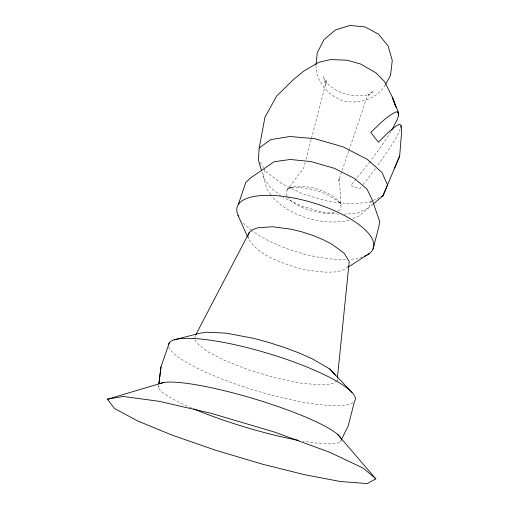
<?xml version="1.0" encoding="UTF-8"?>
<svg xmlns="http://www.w3.org/2000/svg" width="509" height="509" viewBox="0 0 509 509"><rect width="100%" height="100%" fill="white"/><g stroke="black" fill="none" stroke-linecap="round" stroke-linejoin="round"><path stroke-width="0.38" stroke-dasharray="2.54 1.91" d="M337.251 378.702L337.111 380.719L337.352 378.359M264.292 169.802L263.598 177.717L270.425 187.63L280.803 195.456M315.968 65.267C316.044 81.3 327.688 95.355 342.551 100.687C358.221 104.739 376.864 99.287 385.294 84.971M158.42 387.61L158.706 385.256M305.19 162.416L303.797 167.766L287.184 190.073M305.992 159.355L311.177 139.466M311.374 138.702L326.536 80.568L325.614 85.168L323.533 76.725L326.244 82.483L325.276 81.504C336.137 93.242 353.825 98.619 369.33 94.489L367.962 94.782L373.549 91.016L367.078 97.022L348.945 150.352M195.348 335.616L194.444 338.835L196.461 342.729L207.125 351.325L224.997 360.639L249.645 370.247L276.47 378.142L300.145 383.029L319.938 384.931L328.012 384.575L333.917 383.169L336.576 381.126M400.297 128.86C394.596 142.565 385.268 154.469 376.825 166.589M348.69 151.103L338.472 181.147L339.369 178.029L340.935 205.617M371.405 200.731L368.522 208.035L357.032 213.265L344.37 214.213M340.508 441.405L341.189 440.037A95.469 14.844 16.7 0 1 303.04 441.15M390.912 131.532L382.972 143.932L370.558 160.927M370.1 161.538L350.809 185.505L359.519 189.024A78.838 10.632 -52.7 0 0 361.46 186.618M347.965 266.366C345.477 270.234 340.387 270.871 336.264 271.844C322.28 272.951 308.308 270.769 294.851 267.015C277.488 261.174 257.293 254.564 247.896 237.627M372.874 204.351L359.214 215.905L352.82 218.768M379.479 197.441L369.006 202.321L350.109 203.924L328.05 201.322L303.599 194.247L281.744 183.692L266.557 172.01L263.961 168.174M292.306 187.102L287.661 188.336C306.583 185.461 326.905 191.683 341.304 204.211L338.141 200.661M349.269 220.359C322.852 226.079 288.584 216.611 271.24 195.322M338.873 214.168L322.553 212.151L301.792 206.145L283.246 197.295M270.813 194.712L266.983 189.227L261.893 171.908M260.08 162.416L263.535 167.537M248.017 235.883L248.856 239.796M286.955 195.793A28.415 11.243 16.7 0 1 316.967 189.011A28.415 11.243 16.7 0 1 337.944 211.184M334.025 212.622A28.415 11.243 16.7 0 1 307.493 209.581A28.415 11.243 16.7 0 1 287.28 196.404M375.419 168.492A78.838 10.632 -52.7 0 1 361.944 186.014M191.46 407.932A95.469 14.844 16.7 0 1 158.121 385.93M352.998 402.695A97.359 19.59 16.7 0 1 254.742 390.308A97.359 19.59 16.7 0 1 168.746 346.737M362.567 256.962A71.133 25.87 16.7 0 1 349.677 259.355M345.554 259.565A71.133 25.87 16.7 0 1 252.432 230.965M251.802 230.501A71.133 25.87 16.7 0 1 241.737 221.167"/><path stroke-width="0.76" d="M391.688 130.202L397.325 119.443L398.725 114.97L398.413 112.203L392.286 97.13L384.67 81.714L375.998 72.895L360.728 64.07L347.297 60.247L330.685 59.553L318.78 62.308L303.778 71.056L293.738 79.296L276.622 96.055L264.922 117.356L259.183 148.004L258.349 159.858L261.448 170.4M373.472 203.848L382.972 195.812L399.654 156.059L401.614 131.876L401.181 125.92L399.845 124.234L396.377 125.78L388.685 131.977L378.397 142.208L370.749 132.429C378.715 125.049 386.204 116.504 396.187 111.821L398.413 112.203M337.429 377.576L349.225 261.454L344.148 253.266L332.142 244.371L323.368 239.796L313.22 235.565L302.365 231.977L291.562 229.273L272.729 226.766L258.076 227.752L252.706 229.635L249.283 232.409L195.717 334.916M316.051 64.478L317.272 52.707L324.093 39.492L335.59 29.878L350.039 25.45L365.169 26.964L378.562 34.211L388.081 46.007L392.267 60.45L390.562 75.243L385.669 84.278M158.903 383.691L161.003 366.804L169.37 342.703M158.903 383.754L161.003 366.804M372.982 249.111L378.83 226.969L379.695 221.44L371.977 199.273L366.995 189.106L354.429 178.436L334.228 168.282L310.834 161.538L290.334 159.489L274.256 161.684L250.224 178.182L245.675 182.674L238.295 204.586M400.736 127.39L401.181 125.92M248.271 235.183L249.283 232.409M394.513 168.282L399.654 156.059M341.526 439.356L348.283 425.721L354.48 401.359A97.359 19.59 16.7 0 0 269.827 353.94A97.359 19.59 16.7 0 0 168.555 344.587M259.183 148.004L270.813 139.6L290.073 136.507L314.766 138.702L342.958 146.808L367.154 159.272L381.96 172.436L387.527 184.99L382.972 195.812L381.578 196.468M348.442 266.971L369.381 253.482M337.588 434.368L375.858 478.835L367.275 483.55L340.4 481.52L304.624 474.706L262.981 464.323L215.943 450.35L171.654 434.966L137.595 420.911L114.582 408.562L107.386 399.221L163.198 382.634M174.078 339.872L199.356 333.344L206.26 332.186L226.231 333.153L252.935 338.205L268.529 342.366L284.327 347.418L299.171 352.998L312.042 358.692L329.711 368.942L352.082 392.509M107.386 399.221L123.197 396.46L159.088 401.302L211.038 413.27L274.186 431.969L329.539 452.196L363.165 468.121L375.858 478.835M329.711 368.942L335.31 375.114M238.053 215.364L247.571 236.901M396.002 107.246L392.286 97.13L395.506 106.05M397.65 111.993L398.725 114.97M298.503 440.342A95.469 14.844 16.7 0 1 193.605 408.848M159.641 383.856A95.469 14.844 16.7 0 1 254.309 398.884A95.469 14.844 16.7 0 1 340.884 438.364M238.67 216.624A71.133 25.87 16.7 0 1 314.969 203.384A71.133 25.87 16.7 0 1 364.788 256.116"/></g></svg>
